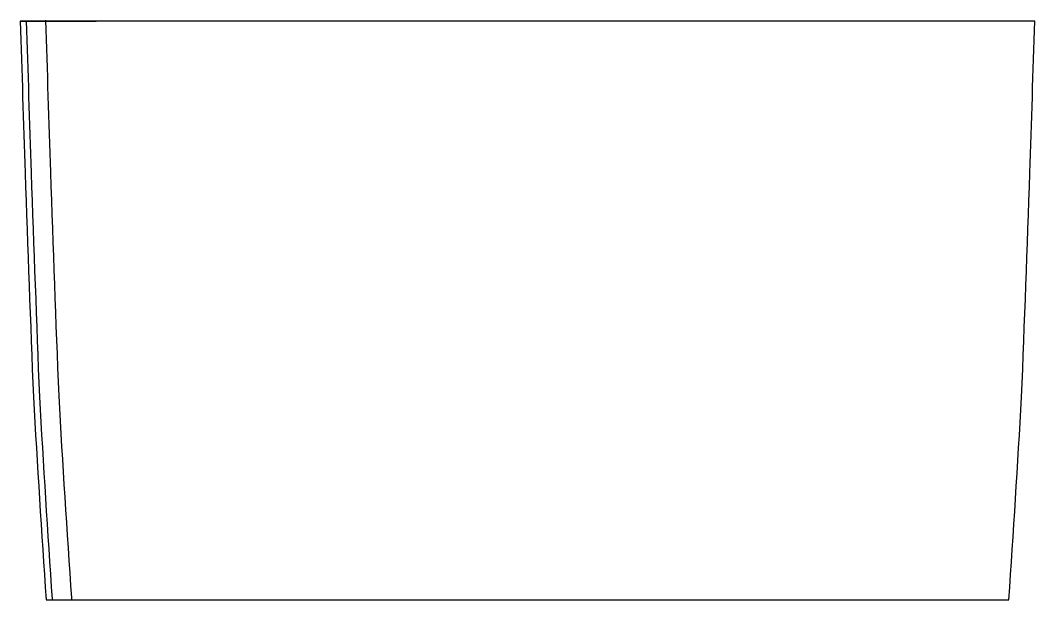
# Model space of a CAD drawing. Header units: inches. Extents: x -21 to 21, y 0 to 24.
import ezdxf

# ---------------------------------------------------------------- set-up
doc = ezdxf.new("R2010")
doc.units = ezdxf.units.IN
doc.layers.get('0').update_dxf_attribs({"linetype": 'CONTINUOUS'})

msp = doc.modelspace()

# ---------------------------------------------------------------- linework, layer by layer
for p, q in [((21.03, 24), (-21.03, 24, 0)), ((-21.03, 24, 0), (-17.885, 24, 0)), ((-19.959, 0), (19.959, 0)), ((-19.71, 0.017), (-19.709, 0)), ((-19.709, 0), (-18.907, 0)), ((-18.912, 0.072), (-18.907, 0))]:
    msp.add_line(p, q)
for points, knots in [([(-21.03, 24), (-20.968, 21.9), (-20.9, 19.801), (-20.723, 14.6), (-20.609, 11.498), (-20.487, 8.4)], [-39.634907, -39.634907, -39.634907, -39.634907, -23.627815, -23.627815, 0, 0, 0, 0]), ([(-20.781, 24.007), (-20.718, 21.908), (-20.651, 19.81), (-20.579, 17.709), (-20.473, 14.61), (-20.359, 11.509), (-20.238, 8.412)], [-39.634907, -39.634907, -39.634907, -39.634907, -23.627815, -23.627815, -23.627815, -0.005724, -0.005724, -0.005724, -0.005724]), ([(-19.981, 24.031), (-19.918, 21.933), (-19.851, 19.836), (-19.779, 17.737), (-19.674, 14.641), (-19.56, 11.544), (-19.439, 8.451)], [-39.634907, -39.634907, -39.634907, -39.634907, -23.627815, -23.627815, -23.627815, -0.024056, -0.024056, -0.024056, -0.024056]), ([(20.487, 8.4), (20.609, 11.498), (20.723, 14.6), (20.9, 19.802), (20.968, 21.9), (21.03, 24)], [-44.959908, -44.959908, -44.959908, -44.959908, -21.313476, -21.313476, -5.294089, -5.294089, -5.294089, -5.294089])]:
    msp.add_open_spline(points, degree=3, knots=knots)
for points in [[(-19.439, 8.451), (-19.279, 5.653), (-19.101, 2.84), (-18.912, 0.072)], [(-20.487, 8.4), (-20.327, 5.596), (-20.149, 2.775), (-19.959, 0)], [(-20.238, 8.412), (-20.077, 5.609), (-19.899, 2.79), (-19.71, 0.017)], [(19.959, 0), (20.149, 2.775), (20.327, 5.596), (20.487, 8.4)]]:
    msp.add_open_spline(points, degree=3)

doc.saveas('drawing.dxf')
